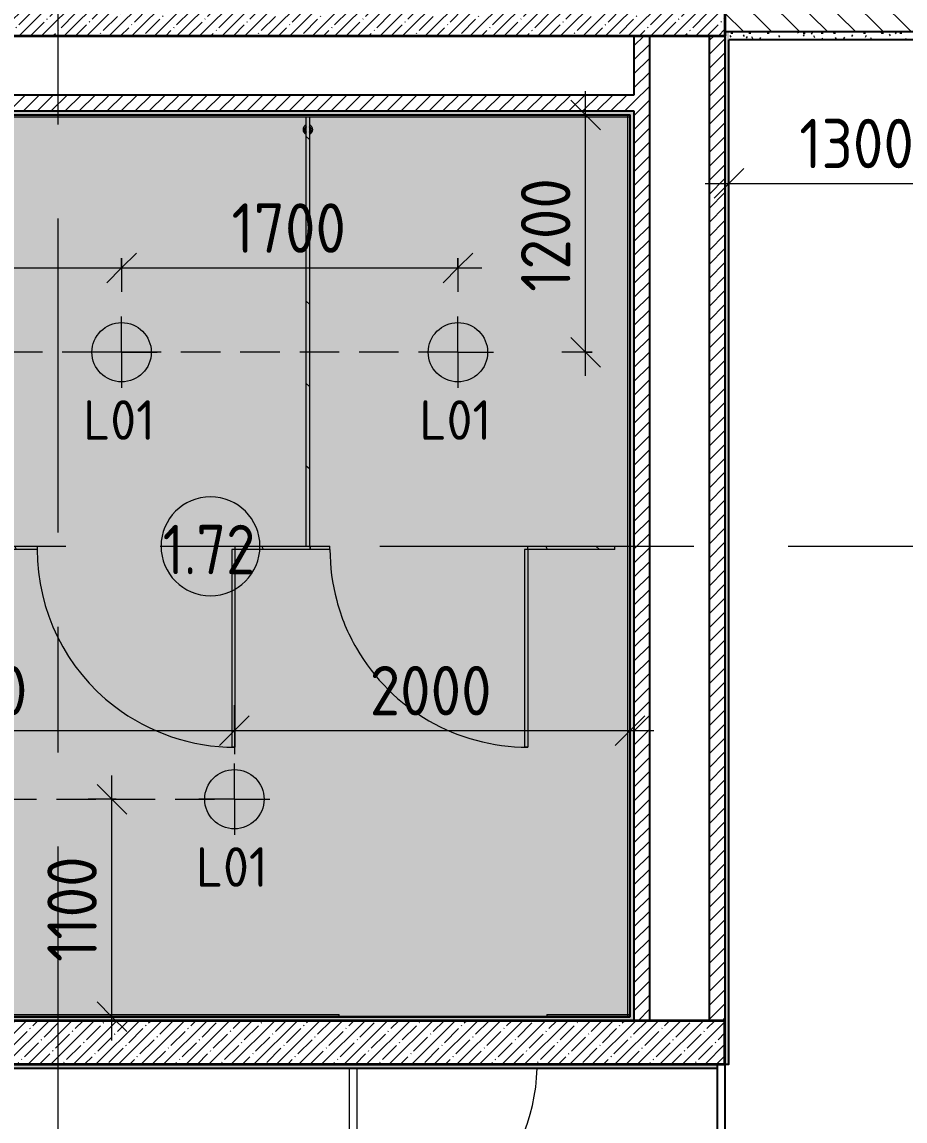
# Model space of a CAD drawing. Header units: millimetres. Extents: x 81425 to 274970, y -8553 to 29000.
# Drawn here: x 115776 to 120240, y 4893 to 10450 of the extents above; entities that cross this region are included whole.
import ezdxf

# ---------------------------------------------------------------- set-up
doc = ezdxf.new("R2010")
doc.units = ezdxf.units.MM
doc.linetypes.add('ADSK_Штрих_ш2 п1', pattern=[300, 200, -100])
doc.linetypes.add('Осевая', pattern=[3175, 635, -476.25, 1587.5, -476.25])
for name, color, linetype, lineweight in [('A-ANNO-DIMS', 7, 'Continuous', 9), ('A-ANNO-DIMS-100', 7, 'Continuous', 9), ('A-ANNO-NOTE', 7, 'Continuous', 9), ('A-AREA-IDEN', 7, 'Continuous', 9), ('A-DETL-2', 7, 'ADSK_Штрих_ш2 п1', 9), ('A-DOOR', 7, 'Continuous', 9), ('A-DOOR-1', 7, 'Continuous', 13), ('A-GENM', 7, 'Continuous', 9), ('A-WALL', 7, 'Continuous', 9), ('E-LITE-EQPM-IDEN', 7, 'Continuous', 9), ('I-WALL', 7, 'Continuous', 9), ('Оси-2', 7, 'Осевая', 9)]:
    doc.layers.add(name, color=color, linetype=linetype, lineweight=lineweight)
doc.layers.add('A-CLNG-PATT-1', color=7, linetype='Continuous', lineweight=9, transparency=1)
for name, color, linetype, lineweight, true_color in [('A-WALL-1', 7, 'Continuous', 35, 0x3c3c3c), ('A-WALL-2', 7, 'Continuous', 25, 0x3c3c3c), ('A-WALL-FNSH-2', 7, 'Continuous', 13, 0x3c3c3c)]:
    doc.layers.add(name, color=color, linetype=linetype, lineweight=lineweight, true_color=true_color)
doc.styles.add('GOST Common', font='GOST_Common.ttf', dxfattribs={"height": 200})
doc.styles.add('GOST Common_1', font='GOST_Common.ttf', dxfattribs={"width": 0.9, "height": 250})
doc.styles.add('ISOCPEUR', font='isocpeur.ttf', dxfattribs={"width": 0.9, "height": 250})
doc.dimstyles.new('ISO-2_5_0_9К_БОЛЬШОЙ_1', dxfattribs={"dimscale": 304.8, "dimtxt": 248.995294, "dimasz": 0.492126, "dimexe": 0.393701, "dimexo": 0.984252, "dimgap": 0, "dimtad": 1, "dimdec": 0, "dimrnd": 10, "dimzin": 0, "dimdsep": 46, "dimtxsty": 'ISOCPEUR', "dimblk1": 'OBLIQUE', "dimblk2": 'OBLIQUE', "dimsah": 1, "dimcen": 0.09, "dimdle": 0.393701, "dimazin": 0, "dimtfac": 1, "dimtdec": 4, "dimtix": 1, "dimtmove": 0, "dimatfit": 3, "dimfxl": 1, "dimtvp": 1, "dimtolj": 1, "dimtzin": 0, "dimarcsym": 2})
pattern_1 = [(45, (0, 0), (-35.35534, 35.35534), [])]
pattern_2 = [(45, (0, 0), (-57.024626, 57.024626), []), (45, (57.025, 0), (-57.024626, 57.024626), [100.806, -20.161, 3.353, -16.808])]
pattern_3 = [(0, (0, 0), (121.92, 30.48), [10.058, -81.382, 10.058, -81.382, -487.68]), (0, (0, 0), (121.92, 30.48), [-182.88, 10.058, -172.822, 10.058, -81.382, -213.36]), (0, (0, 0), (121.92, 30.48), [-457.2, 10.058, -50.902, 10.058, -142.342]), (120, (45.72, 15.24), (-87.356454, 90.345817), [10.058, -81.382, 10.058, -81.382, -487.68]), (120, (45.72, 15.24), (-87.356454, 90.345817), [-182.88, 10.058, -172.822, 10.058, -81.382, -213.36]), (120, (45.72, 15.24), (-87.356454, 90.345817), [-457.2, 10.058, -50.902, 10.058, -142.342]), (240, (60.96, 76.2), (-34.563546, -120.825817), [10.058, -81.382, 10.058, -81.382, -487.68]), (240, (60.96, 76.2), (-34.563546, -120.825817), [-182.88, 10.058, -172.822, 10.058, -81.382, -213.36]), (240, (60.96, 76.2), (-34.563546, -120.825817), [-457.2, 10.058, -50.902, 10.058, -142.342])]
pattern_4 = [(288.435, (116754.71, 7791), (416.50086, -832.99954), [158.05, -1159.038]), (319.399, (116804.69, 7641.06), (2499.010644, -2082.486787), [76.799, -3763.143]), (316.848, (116446.5, 7591.08), (6247.5402574, -5830.957739), [182.691, -8951.868]), (289.983, (116579.78, 7466.13), (1249.49393, -3332.002656), [97.5, -4777.508]), (270, (116613.1, 7791), (416.5, -416.5), [83.3, -333.2]), (298.443, (116613.1, 7707.7), (-2915.5071394, 5414.4962996), [227.365, -11140.87]), (264.289, (116721.39, 7507.78), (416.5263, 3748.496867), [83.716, -4102.058]), (309.806, (116713.06, 7424.48), (-1666.01521, 2082.48651), [65.059, -3187.91])]

# ---------------------------------------------------------------- blocks, each defined once
blk = doc.blocks.new('110_Дверь_СКБ_1Ст_Внутренняя1 - Д-7а_л__950x2100h_Туалет-32220591-План расстановки осветительного оборудования 1 этажа в осях 23-33')
at = {"layer": 'A-DOOR'}
blk.add_arc((487.5, 110), 950, 90, 178.7903, dxfattribs=at)
at = {"layer": 'A-DOOR-1'}
for p, q in [((487.5, 1060), (447.5, 1060)), ((447.5, 1060), (447.5, 130)), ((487.5, 130), (487.5, 1060))]:
    blk.add_line(p, q, dxfattribs=at)
blk = doc.blocks.new('131_Сантехническая перегородка 7 - СП-1-V40-План расстановки осветительного оборудования 1 этажа в осях 23-33')
at = {"layer": 'A-GENM'}
h = blk.add_hatch(dxfattribs=at)
h.set_pattern_fill('FP_57', color=256, style=0, pattern_type=2)
h.set_pattern_definition([(198.435, (9964.92, -117113.21), (-832.99954, -416.50086), [158.05, -1159.038]), (229.399, (9814.98, -117163.19), (-2082.486787, -2499.010644), [76.799, -3763.143]), (226.848, (9765, -116805), (-5830.957739, -6247.5402574), [182.691, -8951.868]), (199.983, (9640.05, -116938.28), (-3332.002656, -1249.49393), [97.5, -4777.508]), (180, (9964.9, -116971.6), (-416.5, -416.5), [83.3, -333.2]), (208.443, (9881.62, -116971.6), (5414.4962996, 2915.5071394), [227.365, -11140.87]), (174.289, (9681.7, -117079.89), (3748.496867, -416.5263), [83.716, -4102.058]), (219.806, (9598.4, -117071.56), (2082.48651, 1666.01521), [65.059, -3187.91])])
h.paths.add_polyline_path([(2165.9, -8), (2165.9, 8), (45.9, 8), (45.9, -8), (1219.4, -8)])
for p, q in [((-4.1, 8), (45.9, 8)), ((45.9, 8), (2165.9, 8)), ((45.9, -8), (-4.1, -8)), ((2165.9, -8), (45.9, -8))]:
    blk.add_line(p, q, dxfattribs=at)
at = {"layer": 'A-GENM', "flags": 128}
for points in [[(71.5, 8), (71.1, 8.5), (70.8, 9), (70.4, 9.5), (70, 9.9), (69.6, 10.4), (69.2, 10.8), (68.8, 11.2), (68.3, 11.6), (67.8, 12), (67.3, 12.3), (66.8, 12.7), (66.3, 13), (65.8, 13.3), (65.3, 13.6), (64.7, 13.8), (64.2, 14), (63.6, 14.3), (63, 14.4), (62.4, 14.6), (61.9, 14.7), (61.3, 14.9), (60.7, 14.9), (60.1, 15), (59.5, 15.1), (58.9, 15.1), (58.3, 15.1), (57.7, 15), (57.1, 15), (56.5, 14.9), (55.9, 14.8), (55.3, 14.7), (54.7, 14.5), (54.1, 14.4), (53.5, 14.2), (53, 13.9), (52.4, 13.7), (51.9, 13.4), (51.4, 13.2), (50.8, 12.9), (50.3, 12.5), (49.8, 12.2), (49.3, 11.8), (48.9, 11.4), (48.4, 11), (48, 10.6), (47.6, 10.2), (47.2, 9.7), (46.8, 9.3), (46.4, 8.8), (46.1, 8.3), (45.9, 8)], [(45.9, -8), (46.3, -8.5), (46.6, -9), (47, -9.5), (47.4, -9.9), (47.8, -10.4), (48.2, -10.8), (48.6, -11.2), (49.1, -11.6), (49.6, -12), (50, -12.3), (50.5, -12.7), (51.1, -13), (51.6, -13.3), (52.1, -13.6), (52.7, -13.8), (53.2, -14), (53.8, -14.3), (54.4, -14.4), (54.9, -14.6), (55.5, -14.7), (56.1, -14.9), (56.7, -14.9), (57.3, -15), (57.9, -15.1), (58.5, -15.1), (59.1, -15.1), (59.7, -15), (60.3, -15), (60.9, -14.9), (61.5, -14.8), (62.1, -14.7), (62.7, -14.5), (63.3, -14.4), (63.8, -14.2), (64.4, -13.9), (65, -13.7), (65.5, -13.4), (66, -13.2), (66.6, -12.9), (67.1, -12.5), (67.6, -12.2), (68, -11.8), (68.5, -11.4), (69, -11), (69.4, -10.6), (69.8, -10.2), (70.2, -9.7), (70.6, -9.3), (70.9, -8.8), (71.3, -8.3), (71.5, -8)]]:
    blk.add_lwpolyline(points, dxfattribs=at)
at = {"layer": 'A-GENM'}
for radius, start, end in [(24.6, 19.9113, 160.0887), (17.6, 28.9731, 151.0269), (15.1, 78.8699, 146.2189), (15.1, 33.7811, 53.124), (24.6, 199.9113, 340.0887), (17.6, 208.9731, 331.0269), (15.1, 213.7811, 233.124), (15.1, 258.8699, 326.2189)]:
    blk.add_arc((58.7, 0), radius, start, end, dxfattribs=at)
blk = doc.blocks.new('131_Сантехническая перегородка_Дверь МГН - СД-1-V41-План расстановки осветительного оборудования 1 этажа в осях 23-33')
at = {"layer": 'A-DOOR'}
h = blk.add_hatch(dxfattribs=at)
h.set_pattern_fill('FP_59', color=256, style=0, pattern_type=2)
h.set_pattern_definition(pattern_4)
h.paths.add_polyline_path([(1010, 8), (1010, -8), (1390, -8), (1390, 8)])
at = {"layer": 'A-GENM'}
h = blk.add_hatch(dxfattribs=at)
h.set_pattern_fill('FP_59', color=256, style=0, pattern_type=2)
h.set_pattern_definition(pattern_4)
h.paths.add_polyline_path([(10, 8), (-370, 8), (-370, -8), (10, -8)])
at = {"layer": 'A-DOOR'}
for p, q in [((10, 1008), (26, 1008)), ((10, 8), (10, 1008)), ((26, 8), (26, 1008)), ((10, 8), (26, 8))]:
    blk.add_line(p, q, dxfattribs=at)
for start, end in [(52.5, 90), (360, 52.5)]:
    blk.add_arc((10, 8), 1000, start, end, dxfattribs=at)
at = {"layer": 'A-GENM'}
for p, q in [((-370, 8), (10, 8)), ((-370, -8), (-370, 8)), ((10, -8), (10, 8)), ((1010, 8), (1390, 8)), ((1010, -8), (1010, 8)), ((1390, -8), (1390, 8)), ((10, -8), (-370, -8)), ((1390, -8), (1010, -8))]:
    blk.add_line(p, q, dxfattribs=at)
blk = doc.blocks.new('131_Сантехническая перегородка_Дверь МГН 2 - СД-1-V42-План расстановки осветительного оборудования 1 этажа в осях 23-33')
at = {"layer": 'A-DOOR'}
h = blk.add_hatch(dxfattribs=at)
h.set_pattern_fill('FP_60', color=256, style=0, pattern_type=2)
h.set_pattern_definition([(288.435, (118234.71, 7791), (416.50086, -832.99954), [158.05, -1159.038]), (319.399, (118284.69, 7641.06), (2499.010644, -2082.486787), [76.799, -3763.143]), (316.848, (117926.5, 7591.08), (6247.5402574, -5830.957739), [182.691, -8951.868]), (289.983, (118059.78, 7466.13), (1249.49393, -3332.002656), [97.5, -4777.508]), (270, (118093.1, 7791), (416.5, -416.5), [83.3, -333.2]), (298.443, (118093.1, 7707.7), (-2915.5071394, 5414.4962996), [227.365, -11140.87]), (264.289, (118201.39, 7507.78), (416.5263, 3748.496867), [83.716, -4102.058]), (309.806, (118193.06, 7424.48), (-1666.01521, 2082.48651), [65.059, -3187.91])])
h.paths.add_polyline_path([(-430, 8), (-430, -8), (10, -8), (10, 8)])
for p, q in [((10, 1008), (26, 1008)), ((10, 8), (10, 1008)), ((26, 8), (26, 1008)), ((10, 8), (26, 8))]:
    blk.add_line(p, q, dxfattribs=at)
for start, end in [(30, 90), (15, 30), (360, 15)]:
    blk.add_arc((10, 8), 1000, start, end, dxfattribs=at)
at = {"layer": 'A-GENM'}
for p, q in [((-430, 8), (10, 8)), ((-430, 8), (-430, -8)), ((10, 8), (10, -8)), ((1010, 8), (1110, 8)), ((1010, 8), (1010, -8)), ((1110, 8), (1110, -8)), ((10, -8), (-430, -8)), ((1110, -8), (1010, -8))]:
    blk.add_line(p, q, dxfattribs=at)
blk = doc.blocks.new('DIMBLOCK81-План расстановки осветительного оборудования 1 этажа в осях 23-33')
at = {"layer": 'A-ANNO-DIMS-100'}
for p, q in [((119350, 9439.9), (119350, 9753.8)), ((120650, 9496.4), (120650, 9753.8)), ((119230, 9633.8), (120650, 9633.8)), ((119350, 9633.8), (119350, 9439.9)), ((120650, 9633.8), (120650, 9496.4))]:
    blk.add_line(p, q, dxfattribs=at)
at = {"layer": 'A-ANNO-DIMS-100', "lineweight": 20}
for p, q in [((119350, 9633.8), (119425, 9708.8)), ((120650, 9633.8), (120725, 9708.8)), ((119350, 9633.8), (119275, 9558.8)), ((120650, 9633.8), (120575, 9558.8))]:
    blk.add_line(p, q, dxfattribs=at)
at = {"layer": 'A-ANNO-DIMS-100', "color": 0, "insert": (119705.5, 9960.5), "char_height": 250, "width": 706.764, "attachment_point": 1, "line_spacing_factor": 1.149209, "style": 'ISOCPEUR'}
blk.add_mtext('1300', dxfattribs=at)
blk = doc.blocks.new('_Oblique')
at = {"color": 0, "linetype": 'ByBlock', "lineweight": -2}
blk.add_line((-0.5, -0.5), (0.5, 0.5), dxfattribs=at)
blk = doc.blocks.new('DIMBLOCK122-План расстановки осветительного оборудования 1 этажа в осях 23-33')
at = {"layer": 'A-ANNO-DIMS-100', "lineweight": 20}
for p, q in [((114580, 9206.3), (114655, 9281.3)), ((116280, 9206.3), (116355, 9281.3)), ((114580, 9206.3), (114505, 9131.3)), ((116280, 9206.3), (116205, 9131.3))]:
    blk.add_line(p, q, dxfattribs=at)
at = {"layer": 'A-ANNO-DIMS-100'}
for p, q in [((114580, 9255.4), (114580, 9086.3)), ((114580, 9206.3), (114580, 9255.4)), ((116280, 9255.4), (116280, 9086.3)), ((116280, 9206.3), (116280, 9255.4)), ((114580, 9206.3), (116280, 9206.3))]:
    blk.add_line(p, q, dxfattribs=at)
at = {"layer": 'A-ANNO-DIMS-100', "color": 0, "insert": (115135.5, 9532.9), "char_height": 250, "width": 706.764, "attachment_point": 1, "line_spacing_factor": 1.149209, "style": 'ISOCPEUR'}
blk.add_mtext('1700', dxfattribs=at)
blk = doc.blocks.new('DIMBLOCK123-План расстановки осветительного оборудования 1 этажа в осях 23-33')
at = {"layer": 'A-ANNO-DIMS-100', "lineweight": 20}
for p, q in [((116280, 9206.3), (116355, 9281.3)), ((117980, 9206.3), (118055, 9281.3)), ((116280, 9206.3), (116205, 9131.3)), ((117980, 9206.3), (117905, 9131.3))]:
    blk.add_line(p, q, dxfattribs=at)
at = {"layer": 'A-ANNO-DIMS-100'}
for p, q in [((116280, 9255.4), (116280, 9086.3)), ((116280, 9206.3), (116280, 9255.4)), ((117980, 9255.4), (117980, 9086.3)), ((117980, 9206.3), (117980, 9255.4)), ((116280, 9206.3), (118100, 9206.3))]:
    blk.add_line(p, q, dxfattribs=at)
at = {"layer": 'A-ANNO-DIMS-100', "color": 0, "insert": (116835.5, 9532.9), "char_height": 250, "width": 706.764, "attachment_point": 1, "line_spacing_factor": 1.149209, "style": 'ISOCPEUR'}
blk.add_mtext('1700', dxfattribs=at)
blk = doc.blocks.new('DIMBLOCK124-План расстановки осветительного оборудования 1 этажа в осях 23-33')
at = {"layer": 'A-ANNO-DIMS-100'}
for p, q in [((114150, 6995.4), (114150, 6747.2)), ((114150, 6867.2), (114150, 6995.4)), ((116850, 6995.4), (116850, 6747.2)), ((116850, 6867.2), (116850, 6995.4)), ((114030, 6867.2), (116850, 6867.2))]:
    blk.add_line(p, q, dxfattribs=at)
at = {"layer": 'A-ANNO-DIMS-100', "lineweight": 20}
for p, q in [((114150, 6867.2), (114225, 6942.2)), ((116850, 6867.2), (116925, 6942.2)), ((114150, 6867.2), (114075, 6792.2)), ((116850, 6867.2), (116775, 6792.2))]:
    blk.add_line(p, q, dxfattribs=at)
at = {"layer": 'A-ANNO-DIMS-100', "color": 0, "insert": (115184, 7193.8), "char_height": 250, "width": 758.478, "attachment_point": 1, "line_spacing_factor": 1.149209, "style": 'ISOCPEUR'}
blk.add_mtext('2700', dxfattribs=at)
blk = doc.blocks.new('DIMBLOCK125-План расстановки осветительного оборудования 1 этажа в осях 23-33')
at = {"layer": 'A-ANNO-DIMS-100'}
for p, q in [((116850, 6995.4), (116850, 6747.2)), ((116850, 6867.2), (116850, 6995.4)), ((118850, 6673.2), (118850, 6987.2)), ((116850, 6867.2), (118970, 6867.2)), ((118850, 6867.2), (118850, 6673.2))]:
    blk.add_line(p, q, dxfattribs=at)
at = {"layer": 'A-ANNO-DIMS-100', "lineweight": 20}
for p, q in [((116850, 6867.2), (116925, 6942.2)), ((118850, 6867.2), (118925, 6942.2)), ((116850, 6867.2), (116775, 6792.2)), ((118850, 6867.2), (118775, 6792.2))]:
    blk.add_line(p, q, dxfattribs=at)
at = {"layer": 'A-ANNO-DIMS-100', "color": 0, "insert": (117534, 7193.8), "char_height": 250, "width": 758.478, "attachment_point": 1, "line_spacing_factor": 1.149209, "style": 'ISOCPEUR'}
blk.add_mtext('2000', dxfattribs=at)
blk = doc.blocks.new('DIMBLOCK126-План расстановки осветительного оборудования 1 этажа в осях 23-33')
at = {"layer": 'A-ANNO-DIMS-100'}
for p, q in [((118625.1, 8660), (118625.1, 10100)), ((118819.1, 9980), (118505.1, 9980)), ((118625.1, 9980), (118819.1, 9980)), ((118658.3, 8780), (118505.1, 8780)), ((118625.1, 8780), (118658.3, 8780))]:
    blk.add_line(p, q, dxfattribs=at)
at = {"layer": 'A-ANNO-DIMS-100', "lineweight": 20}
for p, q in [((118625.1, 9980), (118550.1, 10055)), ((118625.1, 9980), (118700.1, 9905)), ((118625.1, 8780), (118550.1, 8855)), ((118625.1, 8780), (118700.1, 8705))]:
    blk.add_line(p, q, dxfattribs=at)
at = {"layer": 'A-ANNO-DIMS-100', "color": 0, "insert": (118298.5, 9085.5), "char_height": 250, "width": 706.764, "attachment_point": 1, "rotation": 90, "line_spacing_factor": 1.149209, "style": 'ISOCPEUR'}
blk.add_mtext('1200', dxfattribs=at)
blk = doc.blocks.new('DIMBLOCK127-План расстановки осветительного оборудования 1 этажа в осях 23-33')
at = {"layer": 'A-ANNO-DIMS-100'}
for p, q in [((116231.1, 5300), (116231.1, 6640)), ((116252.5, 6520), (116111.1, 6520)), ((116231.1, 6520), (116252.5, 6520)), ((116425, 5420), (116111.1, 5420)), ((116231.1, 5420), (116425, 5420))]:
    blk.add_line(p, q, dxfattribs=at)
at = {"layer": 'A-ANNO-DIMS-100', "lineweight": 20}
for p, q in [((116231.1, 6520), (116156.1, 6595)), ((116231.1, 6520), (116306.1, 6445)), ((116231.1, 5420), (116156.1, 5495)), ((116231.1, 5420), (116306.1, 5345))]:
    blk.add_line(p, q, dxfattribs=at)
at = {"layer": 'A-ANNO-DIMS-100', "color": 0, "insert": (115904.5, 5697.1), "char_height": 250, "width": 655.049, "attachment_point": 1, "rotation": 90, "line_spacing_factor": 1.149209, "style": 'ISOCPEUR'}
blk.add_mtext('1100', dxfattribs=at)
blk = doc.blocks.new('Марка_Помещения - Номер-25198446-План расстановки осветительного оборудования 1 этажа в осях 23-33')
at = {"layer": 'A-AREA-IDEN'}
for start, end in [(360, 180), (180, 360)]:
    blk.add_arc((0, 0), 2.5, start, end, dxfattribs=at)

msp = doc.modelspace()

# ---------------------------------------------------------------- hatches: boundary and pattern name
at = {"layer": 'A-CLNG-PATT-1'}
msp.add_hatch(color=256, dxfattribs=at).paths.add_polyline_path([(116456.4, 5420), (118850, 5421), (118849, 9980), (112030, 9980), (112031, 8080), (112260, 8080), (112261, 5850), (113080, 5850), (113081, 5650), (115660, 5650), (115661, 5420), (115981.8, 5420)])
at = {"layer": 'I-WALL'}
h = msp.add_hatch(dxfattribs=at)
h.set_pattern_fill('FP_3', color=256, style=0, pattern_type=2)
h.set_pattern_definition([(135, (0, 0), (-70.71068, -70.71068), [])])
h.paths.add_polyline_path([(121210, 10400), (121210, 10600), (119330, 10600), (119330, 10400), (120450.8, 10400)])
h.paths.add_polyline_path([(111130.6, 10400), (111930, 10400), (111930, 10600), (107350, 10600), (107350, 10400), (110150, 10400)])
h = msp.add_hatch(dxfattribs=at)
h.set_pattern_fill('FP_1', color=256, style=0, pattern_type=2)
h.set_pattern_definition(pattern_2)
h.paths.add_polyline_path([(119330, 10380), (119330, 10600), (111930, 10600), (111930, 10380), (119119.3, 10380)])
h = msp.add_hatch(dxfattribs=at)
h.set_pattern_fill('FP_38', color=256, style=0, pattern_type=2)
h.set_pattern_definition(pattern_3)
h.paths.add_polyline_path([(119350, 5180), (119350, 10400), (119330, 10400), (119330, 5180)])
h = msp.add_hatch(dxfattribs=at)
h.set_pattern_fill('FP_38', color=256, style=0, pattern_type=2)
h.set_pattern_definition(pattern_3)
h.paths.add_polyline_path([(121210, 10360), (121210, 10400), (119350, 10400), (119351, 10360), (120450.8, 10360)])
h = msp.add_hatch(dxfattribs=at)
h.set_pattern_fill('FP_2', color=256, style=0, pattern_type=2)
h.set_pattern_definition(pattern_1)
h.paths.add_polyline_path([(118870, 5400), (118950, 5400), (118950, 10380), (118870, 10380), (118870, 7527.7)])
h = msp.add_hatch(dxfattribs=at)
h.set_pattern_fill('FP_2', color=256, style=0, pattern_type=2)
h.set_pattern_definition(pattern_1)
h.paths.add_polyline_path([(119330, 5400), (119330, 10380), (119250, 10380), (119250, 5400)])
h = msp.add_hatch(dxfattribs=at)
h.set_pattern_fill('FP_2', color=256, style=0, pattern_type=2)
h.set_pattern_definition(pattern_1)
h.paths.add_polyline_path([(118870, 10000), (118870, 10080), (112010, 10080), (112010, 10000), (116456.4, 10000)])
h = msp.add_hatch(dxfattribs=at)
h.set_pattern_fill('FP_38', color=256, style=0, pattern_type=2)
h.set_pattern_definition(pattern_3)
h.paths.add_polyline_path([(118850, 9980), (118870, 9980), (118870, 10000), (112030, 10000), (112031, 9980), (118849, 9980)])
h = msp.add_hatch(dxfattribs=at)
h.set_pattern_fill('FP_38', color=256, style=0, pattern_type=2)
h.set_pattern_definition(pattern_3)
h.paths.add_polyline_path([(118870, 5420), (118870, 9980), (118850, 9980), (118850, 5420)])
h = msp.add_hatch(dxfattribs=at)
h.set_pattern_fill('FP_1', color=256, style=0, pattern_type=2)
h.set_pattern_definition(pattern_2)
h.paths.add_polyline_path([(119290, 5180), (119330, 5180), (119330, 5400), (111930, 5400), (111930, 5180), (119119.3, 5180)])
h = msp.add_hatch(dxfattribs=at)
h.set_pattern_fill('FP_38', color=256, style=0, pattern_type=2)
h.set_pattern_definition(pattern_3)
h.paths.add_polyline_path([(118870, 5400), (118870, 5420), (115640, 5420), (115640, 5400), (116456.4, 5400)])
h = msp.add_hatch(dxfattribs=at)
h.set_pattern_fill('FP_38', color=256, style=0, pattern_type=2)
h.set_pattern_definition(pattern_3)
h.paths.add_polyline_path([(119290, 5160), (119290, 5180), (111930, 5180), (111930, 5160), (119289, 5160)])

# ---------------------------------------------------------------- linework, layer by layer
at = {"layer": 'A-ANNO-NOTE'}
for p, q in [((116280, 8780), (116280, 8960)), ((117980, 8780), (117980, 8960)), ((116280, 8780), (116100, 8780)), ((116280, 8780), (116280, 8600)), ((116280, 8780), (116460, 8780)), ((117980, 8780), (117800, 8780)), ((117980, 8780), (117980, 8600)), ((117980, 8780), (118160, 8780)), ((116850, 6520), (116850, 6700)), ((116850, 6520), (116670, 6520)), ((116850, 6520), (116850, 6340)), ((116850, 6520), (117030, 6520))]:
    msp.add_line(p, q, dxfattribs=at)
for centre in [(116280, 8780), (117980, 8780), (116850, 6520)]:
    msp.add_circle(centre, 150, dxfattribs=at)
at = {"layer": 'A-DETL-2'}
for p, q in [((117980, 8780), (112880, 8780)), ((114150, 6520), (116850, 6520))]:
    msp.add_line(p, q, dxfattribs=at)
at = {"layer": 'A-WALL'}
msp.add_line((119350, 5180), (119351, 5180), dxfattribs=at)
at = {"layer": 'A-WALL-1'}
for p, q in [((119330, 10600), (119330, 10380)), ((111930, 10380), (119330, 10380)), ((119330, 5400), (111930, 5400)), ((119330, 5180), (119330, 5400)), ((111930, 5180), (119330, 5180))]:
    msp.add_line(p, q, dxfattribs=at)
at = {"layer": 'A-WALL-2'}
for p, q in [((121210, 10400), (119330, 10400)), ((118870, 10380), (118870, 10080)), ((118950, 5400), (118950, 10380)), ((119250, 10380), (119250, 5400)), ((119330, 10380), (119330, 175)), ((119350, 5180), (119350, 10360)), ((121210, 10360), (119350, 10360)), ((118870, 10080), (112010, 10080)), ((112010, 10000), (118870, 10000)), ((112030, 9980), (118850, 9980)), ((118850, 5420), (118850, 9980)), ((118870, 10000), (118870, 5400)), ((115660, 5420), (118850, 5420)), ((119290, 5180), (119290, 175)), ((119330, 5180), (119350, 5180)), ((111910, 5160), (119290, 5160))]:
    msp.add_line(p, q, dxfattribs=at)
at = {"layer": 'A-WALL-FNSH-2'}
for p, q in [((119351, 5179), (119351, 10359)), ((119351, 10359), (124405.5, 10359)), ((112031, 9979), (118849, 9979)), ((118849, 9979), (118849, 5421)), ((118849, 5421), (115661, 5421)), ((119351, 5179), (119330, 5179)), ((119331, 171), (119331, 5179)), ((111909, 5159), (119289, 5159)), ((119289, 5159), (119289, 171))]:
    msp.add_line(p, q, dxfattribs=at)
at = {"layer": 'I-WALL'}
for p, q in [((118850, 9969), (112030, 9969)), ((118839, 5420.8), (118839, 9980)), ((115660, 5431), (117380, 5431)), ((117380, 5420), (117380, 5431)), ((118430, 5431), (118850, 5431)), ((118430, 5431), (118430, 5420))]:
    msp.add_line(p, q, dxfattribs=at)
at = {"layer": 'Оси-2'}
for p, q in [((115960, 406.8), (115960, 19415.1)), ((84724.5, 7800), (122788, 7800))]:
    msp.add_line(p, q, dxfattribs=at)

# ---------------------------------------------------------------- block references
at = {"layer": 'A-AREA-IDEN', "xscale": 99.99999999999993, "yscale": 99.99999999999993, "zscale": 99.99999999999993}
msp.add_blockref('Марка_Помещения - Номер-25198446-План расстановки осветительного оборудования 1 этажа в осях 23-33', (116729.2, 7798.9), dxfattribs=at)
at = {"layer": 'A-DOOR', "rotation": 180}
msp.add_blockref('110_Дверь_СКБ_1Ст_Внутренняя1 - Д-7а_л__950x2100h_Туалет-32220591-План расстановки осветительного оборудования 1 этажа в осях 23-33', (117917.5, 5290), dxfattribs=at)
at = {"layer": 'A-GENM'}
for name, p, rotation in [('131_Сантехническая перегородка 7 - СП-1-V40-План расстановки осветительного оборудования 1 этажа в осях 23-33', (117221.5, 9964.9), 269.9999999999999), ('131_Сантехническая перегородка_Дверь МГН - СД-1-V41-План расстановки осветительного оборудования 1 этажа в осях 23-33', (116863, 7791), 180), ('131_Сантехническая перегородка_Дверь МГН 2 - СД-1-V42-План расстановки осветительного оборудования 1 этажа в осях 23-33', (118343, 7791), 180)]:
    msp.add_blockref(name, p, dxfattribs=dict(at, rotation=rotation))

# ---------------------------------------------------------------- texts
at = {"layer": 'A-AREA-IDEN', "insert": (116487.3, 7907.5), "char_height": 250, "width": 606.076, "attachment_point": 1, "style": 'GOST Common_1'}
msp.add_mtext('1.72', dxfattribs=at)
at = {"layer": 'E-LITE-EQPM-IDEN', "char_height": 200, "width": 472.996, "attachment_point": 1, "style": 'GOST Common'}
for insert in [(116085.4, 8537.1), (117785.4, 8537.1), (116655.4, 6277.1)]:
    msp.add_mtext('L01', dxfattribs=dict(at, insert=insert))

# ---------------------------------------------------------------- dimensions: what is measured, and where the dimension line sits
at = {"layer": 'A-ANNO-DIMS'}
for base, p1, p2, override, picture, middle in [((118625.1, 9980), (118358.3, 8780), (118519.1, 9980), {"dimpost": '<>', "dimfxl": 1210.722201}, 'DIMBLOCK126-План расстановки осветительного оборудования 1 этажа в осях 23-33', (118500.1, 9380)), ((116231.1, 6520), (116125, 5420), (116552.5, 6520), {"dimpost": '<>', "dimfxl": 1180.144138}, 'DIMBLOCK127-План расстановки осветительного оборудования 1 этажа в осях 23-33', (116106.1, 5970))]:
    dim = msp.add_linear_dim(base=base, p1=p1, p2=p2, angle=90, dimstyle='ISO-2_5_0_9К_БОЛЬШОЙ_1', override=override, dxfattribs=at)
    dim.commit()
    dim.dimension.update_dxf_attribs({"geometry": picture, "text_midpoint": middle})
for base, p1, p2, override, picture, middle in [((120650, 9633.8), (119350, 9739.9), (120650, 9196.4), {"dimpost": '<>', "dimfxl": 1409.052573}, 'DIMBLOCK81-План расстановки осветительного оборудования 1 этажа в осях 23-33', (120000, 9758.8)), ((116280, 9206.3), (114580, 8955.4), (116280, 8955.4), {"dimpost": '<>', "dimfxl": 1700}, 'DIMBLOCK122-План расстановки осветительного оборудования 1 этажа в осях 23-33', (115430, 9331.3)), ((117980, 9206.3), (116280, 8955.4), (117980, 8955.4), {"dimpost": '<>', "dimfxl": 1700}, 'DIMBLOCK123-План расстановки осветительного оборудования 1 этажа в осях 23-33', (117130, 9331.3)), ((116850, 6867.2), (114150, 6695.4), (116850, 6695.4), {"dimpost": '<>', "dimfxl": 2700}, 'DIMBLOCK124-План расстановки осветительного оборудования 1 этажа в осях 23-33', (115500, 6992.2)), ((118850, 6867.2), (116850, 6695.4), (118850, 6973.2), {"dimpost": '<>', "dimfxl": 2019.207976}, 'DIMBLOCK125-План расстановки осветительного оборудования 1 этажа в осях 23-33', (117850, 6992.2))]:
    dim = msp.add_linear_dim(base=base, p1=p1, p2=p2, dimstyle='ISO-2_5_0_9К_БОЛЬШОЙ_1', override=override, dxfattribs=at)
    dim.commit()
    dim.dimension.update_dxf_attribs({"geometry": picture, "text_midpoint": middle})

doc.saveas('drawing.dxf')
